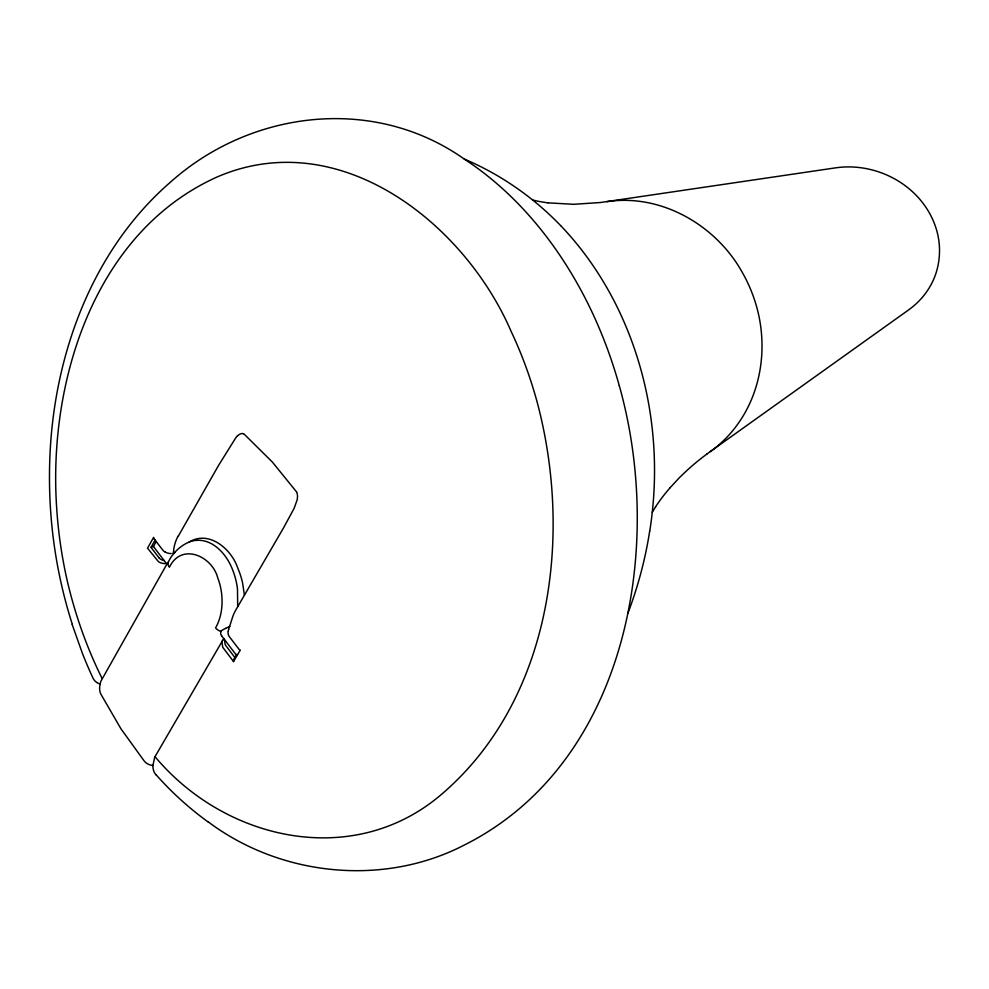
<?xml version="1.0" encoding="UTF-8"?>
<svg xmlns="http://www.w3.org/2000/svg" width="989" height="989" viewBox="0 0 989 989"><rect width="100%" height="100%" fill="white"/><g stroke="black" fill="none" stroke-linecap="round" stroke-linejoin="round"><path stroke-width="1.48" d="M155.916 774.77A17.357 14.118 -46.7 0 1 153.196 768.972L153.035 767.934A19.285 15.7 -46.6 0 1 152.924 765.498L154.643 757.562A30.585 24.96 -46.5 0 1 154.952 756.795L222.698 640.353A7.665 6.218 -41 0 1 223.873 638.77M237.681 606.801L237.496 589.073A109.853 86.377 -41.8 0 0 232.526 569.615C226.518 553.642 211.114 536.557 192.385 540.971A22.042 17.394 -38.9 0 0 189.258 541.997A32.007 25.318 -39.1 0 0 174.756 552.443L171.554 556.362M649.761 531.068C658.587 475.35 655.2 417.692 639.166 363.556A563.47 436.693 -40.1 0 0 614.082 300.891C599.89 273.533 582.113 248.004 560.775 225.739M228.175 630.92L228.62 629.499M171.406 556.56A23.872 18.84 -39.1 0 0 170.009 558.847L168.377 561.9A22.24 17.32 -39.5 0 1 168.13 562.345A6.503 5.081 -39.5 0 1 166.993 563.977L101.002 681.013A25.442 20.139 -44.1 0 0 100.124 684.042L99.654 687.281A18.482 14.6 -44.2 0 0 100.73 693.907L120.992 728.881L144.27 761.073M228.644 629.449L231.995 619.003A38.608 31.561 -39.5 0 1 236.025 609.62L283.633 527.718L294.092 508.395L297.096 500.063A24.787 19.718 -35.3 0 0 297.343 498.604L297.466 497.282A19.768 15.737 -35.2 0 0 297.491 495.934L297.454 495.304M158.833 557.623L151.02 547.362L155.112 540.118M151.02 547.362L153.443 546.398L156.188 541.527M178.205 536.322L218.705 465.164L236.062 437.348A17.308 13.463 -34.4 0 1 236.853 436.495L237.595 435.778M652.246 512.314L655.633 506.764M236.569 654.545L234.109 658.711A5.18 4.24 -41.5 0 0 233.552 661.567L222.748 647.276L221.944 642.22A6.453 5.242 -41 0 1 222.698 640.353M233.503 661.579L240.327 650.008A2.571 2.102 -41 0 1 239.511 649.909L239.499 649.872M670.122 487.676L679.122 477.984A237.385 211.436 -7.7 0 1 706.925 454.025M706.9 454L908.817 309.767A77.13 60.922 -11.2 0 0 927.509 290.482C939.81 272.556 942.653 248.993 936.089 228.397A126.815 100.074 -13 0 0 922.205 202.226C902.042 176.462 867.662 163.049 835.371 167.883L600.595 202.51L573.632 204.303L547.881 202.844M174.707 552.418L172.828 553.333M225.616 628.287L229.807 626.47M189.27 541.997C208.988 529.956 231.364 548.907 237.719 567.97A122.611 96.378 -42.1 0 1 242.54 582.682L244.431 595.254M606.925 201.657C661.134 193.362 715.912 225.121 742.109 272.086A232.613 187.725 -24.2 0 1 754.619 300.162C768.243 341.081 763.248 388.677 737.806 424.034A111.164 91.099 -19.8 0 1 710.436 451.565M166.412 563.532L164.137 563.545A16.454 12.857 -39 0 1 158.537 561.752L147.534 548.178L153.641 537.336A4.426 3.437 -38.8 0 0 154.148 538.894M171.196 553.556L170.021 553.506A15.503 12.103 -38.6 0 1 168.39 553.259L167.092 552.913A15.503 12.103 -38.6 0 1 165.188 552.047M152.924 765.498L150.736 765.09A18.049 14.6 -46.2 0 1 144.703 761.604M100.099 684.042L99.741 683.918A18.803 14.773 -43.8 0 1 96.934 682.583M72.321 624.343A714.392 583.25 -16.4 0 1 50.204 450.18C55.681 350.452 93.732 248.486 170.701 181.939C250.823 110.397 373.607 94.956 464.249 159.044C500.446 174.361 533.368 197.256 560.615 225.566M165.002 551.949L164.631 551.714A13.413 10.483 -38.7 0 1 162.592 549.859L154.16 538.881M464.249 159.044C516.518 193.226 556.968 243.282 585.352 298.493A744.828 557.128 -44.7 0 1 619.287 385.698M208.073 821.76C280.703 876.328 383.559 886.985 464.546 844.927C627.236 763.063 664.942 547.547 619.287 385.698M155.001 756.659C225.628 841.231 354.532 869.776 442.355 793.623C551.417 699.668 572.631 537.237 537.633 403.932A689.778 510.93 -45 0 0 511.214 331.599C464.286 222.661 338.943 124.305 217.172 176.957C95.265 231.661 49.079 379.133 56.41 503.698A683.214 558.006 -17.3 0 0 67.771 583.04C75.646 615.974 86.983 648.067 102.065 678.405M239.387 649.748L229.671 637.114A11.893 9.655 -40.4 0 1 228.335 634.579M153.443 546.398L154.63 547.943A5.427 4.228 -39 0 0 155.038 548.635L166.857 564.101M221.536 635.704L234.999 653.333A5.786 4.71 -41.1 0 0 237.484 654.817M234.838 657.462L226.024 645.879A9.544 7.751 -40.8 0 1 225.109 644.247L224.763 642.121A5.526 4.488 -41 0 1 225.121 640.402M296.651 492.015L272.296 461.987L244.456 434.443A5.155 3.993 -34.4 0 0 243.393 433.788M296.91 492.633L297.38 494.587M72.148 624.442L82.396 653.333A659.663 540.612 -18.5 0 0 92.954 678.021A17.369 13.648 -43.8 0 0 96.724 682.435M228.175 633.875L228.076 633.331A8.802 7.146 -40.5 0 1 228.063 631.674M243.207 433.639A4.5 3.486 -34.4 0 0 239.573 434.356L239.276 434.505A9.26 7.183 -34.4 0 0 237.595 435.778M173.471 552.567A41.031 32.439 -38.1 0 1 177.971 536.261M168.006 562.37A8.617 6.762 -39.2 0 0 169.428 567.216C181.519 542.145 212.425 556.115 217.84 578.206A90.617 71.27 -41.7 0 1 221.289 591.175C223.131 603.574 221.845 616.839 215.59 627.891A15.948 12.882 -40.1 0 0 221.14 631.514M164.149 560.479A12.338 9.643 -39 0 1 158.796 557.648M221.647 635.593A5.019 4.055 -40.7 0 1 220.93 631.538M220.881 631.303A11.683 9.47 -40.9 0 1 225.653 628.472M649.674 531.068A435.321 346.422 -37.2 0 1 627.978 613.081M207.987 821.871A437.435 364.187 -28 0 1 156.151 774.82M547.894 202.807A124.008 91.124 -20.1 0 1 532.651 200.013M655.596 506.751A177.933 157.127 -11.4 0 1 670.159 487.713"/></g></svg>
